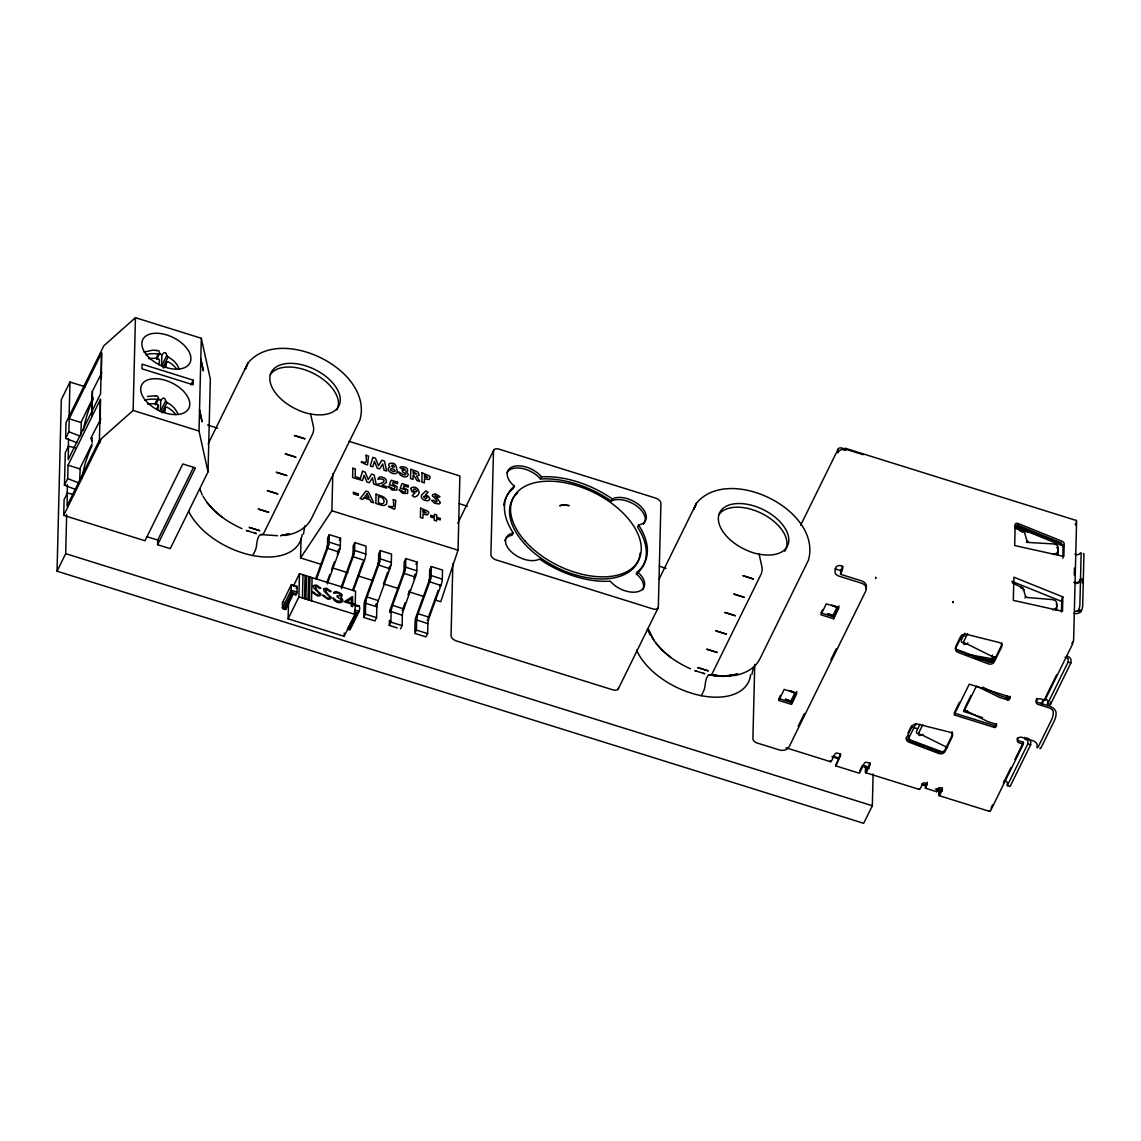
<?xml version="1.0" encoding="UTF-8"?>
<svg xmlns="http://www.w3.org/2000/svg" width="1141" height="1141" viewBox="0 0 1141 1141"><rect width="100%" height="100%" fill="white"/><g stroke="black" fill="none" stroke-linecap="round" stroke-linejoin="round"><path stroke-width="1.5" d="M100.836 418.861L91.451 437.017L92.05 441.952M91.765 414.34L92.392 391.263L101.72 372.936M1062.884 558.206L1063.084 545.911A3.009 1.74 26.2 0 0 1060.702 543.316L1016.674 525.602A3.009 1.74 26.2 0 0 1014.877 525.659M356.177 606.356C362.168 602.833 359.829 615.855 354.395 613.359M873.122 773.912L872.323 805.76L863.68 823.317L57.05 571.213L61.329 399.592L69.972 382.035L85.261 386.813M76.818 442.665L65.636 438.386L66.021 422.612L103.817 345.794L135.437 317.683L201.315 338.278L210.343 379.083L208.033 471.846L170.237 548.664L157.615 544.713L195.425 467.896L182.802 463.959L145.007 540.777L63.711 515.375L64.11 499.601L67.348 493.012L74.051 494.638M75.648 489.503L64.467 485.225L65.279 452.763L68.517 446.174L75.22 447.8M57.05 571.213L65.693 553.656L66.663 514.734M67.148 495.265L67.419 484.654M68.346 447.5L68.56 438.643M69.088 417.421L69.972 382.035M67.348 493.012L67.019 506.005L99.424 440.155L100.437 399.35L68.032 465.186L67.704 478.635L64.467 485.225M68.517 446.174L68.175 459.623L100.579 393.773L101.592 352.968L69.187 418.804L68.874 431.797L65.636 438.386M79.628 481.402L80.227 467.995L92.093 443.735M80.783 435.021L81.382 421.614L93.248 397.353M91.765 415.595L92.392 391.263M99.823 439.242L99.738 442.794L99.424 440.155M100.223 423.268L100.437 399.35M101.335 378.669L101.592 352.968M63.711 515.375L101.506 438.543L133.126 410.446L135.437 317.683M160.753 400.277L160.467 411.502L165.573 401.119A26.015 5.477 -72.6 0 0 160.753 400.277A23.747 13.792 26.2 0 0 158.414 399.379M161.879 354.822L161.594 366.061L166.714 355.664A26.015 5.477 -72.6 0 0 161.879 354.822A23.747 13.792 26.2 0 0 159.555 353.924M157.615 544.713L157.743 540.078L193.214 467.967M193.214 380.153L193.086 384.788L141.983 368.814L142.097 364.179L193.214 380.153L190.875 384.874M208.033 471.846L199.005 431.041L201.315 338.278M282.383 607.996L282.526 602.705L291.354 584.677L297.188 586.474L296.845 593.263L295.804 595.074L293.308 594.019L285.706 609.451L283.624 609.223L282.383 607.996L291.155 590.268L291.283 584.891L297.245 586.759M285.892 609.08L285.977 605.557M293.323 586.232L299.484 573.695L355.55 591.209L354.979 614.4L344.168 636.35L288.103 618.836L288.516 602.263M288.103 618.836L298.913 596.886L299.484 573.695M320.835 564.282L300.568 557.949L301.053 538.666M302.408 597.984L302.993 574.793M304.519 598.64L305.089 575.449M305.916 599.068L306.501 575.877M308.013 599.738L308.598 576.533M309.425 600.166L309.995 576.975M311.522 600.822L312.106 577.631M316.67 578.644L327.667 548.336A7.516 1.455 -70.5 0 0 328.736 544.913A7.516 1.583 -72.6 0 0 329.107 542.075L329.293 534.644L340.503 538.138L340.318 545.74A7.516 1.583 -72.6 0 1 339.947 548.593A7.516 1.455 -70.5 0 1 338.877 552.016L327.296 583.921M300.568 557.949L331.874 510.754L332.801 473.658M344.168 636.35L344.254 633.041M341.587 588.599L353.168 556.694A7.516 1.455 -70.5 0 0 354.238 553.271A7.516 1.583 -72.6 0 0 354.609 550.433L354.794 542.617L366.019 546.111L365.819 554.112A7.516 1.583 -72.6 0 1 365.434 556.951A7.516 1.455 -70.5 0 1 364.378 560.374L353.382 590.681M354.352 604.915L354.38 603.903L352.669 603.375L352.569 596.486L344.268 601.763L351.314 603.96L351.257 606.228L352.583 606.641L352.64 604.388L357.532 605.9M363.765 617.438L364.079 605.03A7.516 1.583 -72.6 0 1 364.45 602.191A7.516 1.455 -70.5 0 1 365.505 598.768L377.086 566.863A7.516 1.455 -70.5 0 0 378.142 563.426A7.516 1.583 -72.6 0 0 378.527 560.588L378.684 553.87L380.31 550.59L391.52 554.084L391.32 562.47A7.516 1.583 -72.6 0 1 390.935 565.308A7.516 1.455 -70.5 0 1 389.88 568.731L378.299 600.637A7.516 1.455 -70.5 0 0 377.243 604.06A7.516 1.583 -72.6 0 0 376.858 606.898L376.601 617.652L374.975 620.946L363.765 617.438L365.377 614.143L365.662 603.232A7.516 1.583 -72.6 0 1 366.033 600.38A7.516 1.455 -70.5 0 1 367.088 596.957L378.669 565.052A7.516 1.455 -70.5 0 0 379.725 561.629A7.516 1.583 -72.6 0 0 380.11 558.79L380.31 550.59M397.282 627.921L389.266 625.411L389.409 620.262M389.266 625.411L390.892 622.116L391.149 611.59A7.516 1.583 -72.6 0 1 391.534 608.752A7.516 1.455 -70.5 0 1 392.59 605.329L404.171 573.41A7.516 1.455 -70.5 0 0 405.226 569.987A7.516 1.583 -72.6 0 0 405.611 567.148L405.825 558.562L417.035 562.057L416.807 570.828A7.516 1.583 -72.6 0 1 416.436 573.666A7.516 1.455 -70.5 0 1 415.381 577.089L403.8 608.994A7.516 1.455 -70.5 0 0 402.744 612.417A7.516 1.583 -72.6 0 0 402.359 615.256L402.103 625.625L400.491 628.919M414.825 631.729L415.067 621.745A7.516 1.583 -72.6 0 1 415.452 618.907A7.516 1.455 -70.5 0 1 416.508 615.484L428.089 583.579A7.516 1.455 -70.5 0 0 429.144 580.156A7.516 1.583 -72.6 0 0 429.529 577.317L429.715 569.815L431.327 566.535L442.537 570.029L442.309 579.186A7.516 1.583 -72.6 0 1 441.938 582.024A7.516 1.455 -70.5 0 1 440.882 585.447L429.301 617.352A7.516 1.455 -70.5 0 0 428.246 620.775A7.516 1.583 -72.6 0 0 427.861 623.628L427.618 633.597L425.992 636.892L414.782 633.383L416.408 630.089L416.65 619.948A7.516 1.583 -72.6 0 1 417.035 617.11A7.516 1.455 -70.5 0 1 418.091 613.687L429.672 581.782A7.516 1.455 -70.5 0 0 430.728 578.359A7.516 1.583 -72.6 0 0 431.098 575.506L431.327 566.535M452.849 563.654L451.052 635.651A5.833 3.394 26.2 0 0 456.4 640.957L612.945 689.891A5.833 3.394 26.2 0 0 618.479 687.98M435.662 600.166L440.74 601.749L458.026 550.19L459.88 475.968L348.875 441.267M754.757 664.347L752.903 738.883A4.507 2.61 26.2 0 0 757.039 742.976L779.46 749.979A7.516 5.905 1.4 0 0 789.173 746.685L865.848 590.867A7.516 5.905 1.4 0 0 861.541 583.194L839.106 576.191A4.507 2.61 26.2 0 1 834.97 572.083L835.597 567.747A4.507 3.537 1.4 0 1 841.416 565.765L842.8 567.134A4.507 0.956 -72.6 0 1 841.117 573.21L840.575 574.308L861.598 580.869A7.516 5.905 1.4 0 1 865.905 588.556M778.804 700.403L784.195 689.421L796.817 693.371L791.412 704.339L778.804 700.403L780.387 695.411M791.412 704.339L796.86 691.517M833.529 618.75L838.92 607.782L826.312 603.831L820.907 614.814L833.529 618.75L838.977 605.928M865.52 765.754L865.377 771.687A4.507 0.956 -72.6 0 0 866.918 771.188L869.884 765.155A2.253 1.769 1.4 0 0 869.114 763.072L866.618 762.288A2.253 1.769 1.4 0 0 864.279 763.4L859.387 773.256L835.64 765.839L840.503 754.101A2.253 1.769 1.4 0 0 840.646 753.645M840.575 574.308L840.66 570.6L842.828 566.207M866.518 766.524L866.59 769.833L869.941 763.286A2.253 1.769 1.4 0 0 870.07 762.844M938.829 788.659L938.672 794.607A4.507 0.956 -72.6 0 0 940.227 794.093L942.38 789.7A1.498 1.184 1.4 0 0 941.867 788.317L939.742 787.661A1.498 1.184 1.4 0 0 938.187 788.388L936.561 791.683L925.351 788.174L927.02 783.026A1.498 1.184 1.4 0 0 926.991 782.127M936.561 791.683L937.146 788.731L941.354 790.043M939.827 789.444L939.899 792.738L942.437 787.846M982.529 717.618L963.917 711.542L963.96 709.688L987.279 721.34A4.507 2.61 26.2 0 0 988.363 721.782L996.05 724.221A1.498 1.184 1.4 0 1 996.564 725.605L996.022 726.703A1.498 1.184 1.4 0 1 994.467 727.445L954.133 714.879L969.251 684.158L1009.543 696.794A1.498 1.184 1.4 0 1 1010.07 698.178L1009.528 699.276A1.498 1.184 1.4 0 1 1007.959 700.004L1000.243 697.636A4.507 2.61 26.2 0 1 999.159 697.208L977.238 686.426M992.399 655.105L992.313 658.457L993.954 660.154L992.599 660.753L972.888 656.303M992.599 660.753L992.684 657.387M994.082 727.359L994.125 725.505L954.19 713.025L959.481 702.271M994.467 727.445L994.51 725.59A1.498 1.184 1.4 0 0 996.064 724.849L996.606 723.751M1007.589 699.932L1007.631 698.078L999.93 695.639L982.857 687.239M1007.959 700.004L1008.016 698.149A1.498 1.184 1.4 0 0 1009.571 697.422L1010.113 696.324M1028.683 738.897A4.507 2.61 26.2 0 1 1030.722 741.978L1030.651 744.759L1010.127 786.449L1007.332 785.578L1007.403 782.797A1.498 0.87 26.2 0 0 1006.02 781.428L1004.194 780.858M989.418 810.467A4.507 0.956 -72.6 0 0 990.958 809.953L1023.363 744.117L1023.406 742.263L1019.198 740.937A3.009 2.368 1.4 0 1 1017.472 737.87M1024.761 737.3L1024.718 739.154L1026.543 739.725A1.498 0.87 26.2 0 1 1027.913 741.094L1027.841 743.875L1007.332 785.578M1023.363 744.117L1019.155 742.805A3.009 2.368 1.4 0 1 1017.43 739.725A8.743 6.875 1.4 0 1 1018.342 738.099A3.009 2.368 1.4 0 1 1021.851 737.314L1032.933 740.766A4.507 2.61 26.2 0 1 1037.069 744.873L1037.012 746.727A4.507 0.956 -72.6 0 0 1038.567 746.214L1051.531 719.885A4.507 0.956 -72.6 0 0 1053.214 713.81L1053.257 711.955A4.507 2.61 26.2 0 0 1049.121 707.848L1038.053 704.396A3.009 2.368 1.4 0 1 1036.328 701.316A8.743 6.875 1.4 0 1 1037.24 699.69A3.009 2.368 1.4 0 1 1040.749 698.905L1044.956 700.217L1044.999 698.363M1066.864 656.018A4.507 2.61 26.2 0 1 1071 660.111L1070.928 662.892L1050.405 704.596L1047.609 703.712L1047.68 700.931A1.498 0.87 26.2 0 0 1046.297 699.561L1044.471 698.991L1041.448 705.138M1050.405 704.596L1050.476 701.815M1061.444 611.89L1061.758 599.111L1062.841 596.914L1013.893 577.175L1013.308 600.366L1062.485 611.291L1062.841 596.914M1047.609 703.712L1068.133 662.022L1068.19 659.241A1.498 0.87 26.2 0 0 1066.821 657.872L1064.995 657.302M1075.478 524.974L1075.45 523.334M1073.767 613.273A6.005 4.721 1.4 0 0 1080.812 611.676L1081.525 610.478A4.507 0.956 -72.6 0 0 1082.681 605.657L1083.308 580.612L1080.498 579.728L1079.871 604.787A4.507 0.956 -72.6 0 1 1078.73 609.594L1077.803 610.735A3.009 2.368 1.4 0 1 1074.836 611.077M1074.052 582.095L1075.564 582.324A3.009 2.368 1.4 0 0 1079.443 580.997L1080.527 578.801L1081.14 553.756A4.507 0.956 -72.6 0 0 1080.128 553.328L1079.215 554.155A3.009 2.368 1.4 0 1 1076.248 554.483L1074.851 554.055M1082.238 581.881L1083.322 579.685L1083.95 554.64A4.507 0.956 -72.6 0 0 1083.28 553.784M1074.252 575.093L1074.451 568.075M1072.54 641.755L1071.998 643.495M753.388 667.357L751.976 674.288M303.463 534.102L304.832 525.887M1015.219 527.955L1024.532 532.419L1026.886 540.62L1026.458 542.346L1053.072 543.886A6.005 3.708 -1.2 0 1 1058.149 547.537L1058.121 553.1A6.005 3.708 -1.2 0 1 1057.407 554.811M1025.06 598.012L1025.502 596.287L1023.149 588.086L1012.309 582.951M293.308 594.019L291.155 590.268L297.102 592.051M947.586 747.64L922.598 735.232L922.912 734.233M995.523 658.115L967.411 644.152L967.839 642.811M315.672 578.858L326.084 550.133A7.516 1.455 -70.5 0 0 327.153 546.71A7.516 1.583 -72.6 0 0 327.524 543.872L327.667 537.924L329.293 534.644M326.868 582.523L329.763 574.551M331.503 569.758L334.399 561.786M341.159 587.216L351.585 558.491A7.516 1.455 -70.5 0 0 352.655 555.068A7.516 1.583 -72.6 0 0 353.025 552.23L353.182 545.897L354.794 542.617M352.954 589.298L362.795 562.171M383.661 583.293L387.712 572.126M402.217 610.806L405.112 602.819M408.007 594.846L409.747 590.054M428.289 617.566L438.144 590.439M835.64 765.839L840.461 755.955A2.253 1.769 1.4 0 0 839.676 753.873L837.194 753.089A2.253 1.769 1.4 0 0 834.855 754.201L831.875 760.234A4.507 0.956 -72.6 0 1 830.334 760.747M296.147 588.285L296.774 586.916M200.83 358.802L203.283 369.926M203.226 370.911L200.802 359.715M199.561 409.819L202.014 420.943M202 421.842L199.532 410.731M990.103 660.083L994.695 656.66M156.089 358.417L158.271 353.967A25.501 10.383 -45.3 0 1 159.697 353.482A26.015 5.477 -72.6 0 0 156.631 350.915M156.788 359.415L159.697 353.482M162.978 367.416L168.084 357.033A25.501 17.985 71 0 0 166.714 355.664M163.634 368.101L166.543 362.168A25.501 10.383 -45.3 0 1 167.969 361.668A26.015 20.467 1.4 0 1 176.641 369.028M154.948 403.871L157.144 399.421A25.501 10.383 -45.3 0 1 158.57 398.936A26.015 5.477 -72.6 0 0 155.504 396.355M155.647 404.87L158.57 398.936M156.945 408.392L158.414 405.426A25.501 17.985 71 0 0 157.03 404.057A26.015 20.467 1.4 0 0 147.489 404.128M161.851 412.871L166.957 402.488A25.501 17.985 71 0 0 165.573 401.119M163.22 412.072L165.416 407.622A25.501 10.383 -45.3 0 1 166.843 407.123A26.015 20.467 1.4 0 1 175.514 414.468M208.19 443.835L247.982 362.952C280.472 323.987 374.063 369.998 359.9 420.088L311.522 518.399C306.558 528.625 295.605 533.974 284.808 535.5M188.622 511.254A62.898 36.526 26.2 0 0 232.422 549.135A64.98 37.739 26.2 0 0 252.803 555.51L255.056 550.918A6.29 2.168 -79 0 0 256.44 546.083L256.853 542.931A7.302 2.51 -79 0 1 260.818 534.558L261.945 534.558A6.276 2.154 -79 0 0 264.099 532.533L312.477 434.222A5.035 1.726 -79 0 0 313.547 427.233L310.594 413.969A37.739 21.907 26.2 0 0 334.798 385.501A37.739 21.907 26.2 0 0 275.965 367.117A37.739 21.907 26.2 0 0 298.371 410.147A31.72 19.44 27 0 0 310.594 413.969M283.624 609.223L291.911 592.407L296.603 593.862M284.608 609.522L292.51 593.477L296.218 594.632M339.419 540.335L340.503 538.138M347.477 629.062L356.006 613.316M348.105 629.376L349.089 629.675L357.361 612.86L354.223 611.876M405.825 558.562L404.199 561.843L404.028 568.96A7.516 1.583 -72.6 0 1 403.643 571.798A7.516 1.455 -70.5 0 1 402.588 575.221L391.006 607.126A7.516 1.455 -70.5 0 0 389.951 610.549A7.516 1.583 -72.6 0 0 389.623 612.56M415.952 564.253L417.035 562.057M457.755 523.234L493.696 450.167M514.406 486.194A76.59 44.485 26.2 0 0 513.236 533.032A20.424 11.866 26.2 0 0 510.84 551.374A20.424 11.866 26.2 0 0 539.508 559.061A76.59 44.485 26.2 0 0 610.264 581.168A20.424 11.866 26.2 0 0 638.86 591.395A20.424 11.866 26.2 0 0 637.42 571.841A76.59 44.485 26.2 0 0 638.589 525.003A20.424 11.866 26.2 0 0 640.985 506.661A20.424 11.866 26.2 0 0 612.318 498.974A76.59 44.485 26.2 0 0 541.561 476.867A20.424 11.866 26.2 0 0 512.965 466.64A20.424 11.866 26.2 0 0 514.406 486.194L513.35 488.319A76.59 44.485 26.2 0 0 503.68 505.377M513.236 533.032L512.181 535.158A20.424 11.866 26.2 0 0 504.835 540.592M507.046 472.502A20.424 11.866 26.2 0 1 522.122 468.438A20.424 11.866 26.2 0 1 540.506 478.992L541.561 476.867M540.506 478.992A76.59 44.485 26.2 0 1 611.276 501.113L612.318 498.974M638.589 525.003L637.548 527.142A76.59 44.485 26.2 0 1 636.378 573.98A20.424 11.866 26.2 0 1 642.683 589.797M636.378 573.98L637.42 571.841M659.042 579.243L696.495 503.138C728.985 464.159 822.59 510.184 808.413 560.274L760.034 658.585C755.071 668.797 744.132 674.146 733.321 675.672M618.279 688.864L658.129 607.868M636.507 650.056A62.898 36.526 26.2 0 0 680.935 689.321A64.98 37.739 26.2 0 0 701.316 695.682L703.583 691.089A6.29 2.168 -79 0 0 704.967 686.269L705.38 683.102A7.302 2.51 -79 0 1 709.331 674.73L721.24 676.1L731.238 675.843M800.668 525.202L838.193 448.955M822.504 609.822L820.964 612.959L833.572 616.896M795.149 692.373L790.542 701.744L785.379 699.191L790.941 700.931M798.13 726.275L804.362 713.624M830.848 659.798L836.296 648.716M859.743 770.874L862.439 765.383L868.044 767.137M908.008 732.907L911.531 725.776M915.995 723.465L909.006 737.685A4.507 3.537 1.4 0 0 911.317 742.192M960.822 636.093L955.901 646.091A4.507 3.537 1.4 0 0 958.198 650.598L988.192 661.951A4.507 3.537 1.4 0 0 994.31 660.083L1001.627 645.207A4.507 3.537 1.4 0 0 1001.67 642.768M1016.674 525.602L1018.428 523.633L1061.786 541.119A3.009 1.74 26.2 0 1 1064.168 543.715L1063.854 556.466L1014.677 545.541L1015.205 524.475A3.009 1.74 26.2 0 1 1017.758 523.405M1017.358 525.83L1018.428 523.633M919.931 724.35L917.207 729.869A7.516 2.582 -48.6 0 0 918.805 733.349L919.204 733.178M964.744 633.269L962.034 638.789A7.516 2.582 -48.6 0 0 963.617 642.269M925.351 788.174L926.963 784.88A1.498 1.184 1.4 0 0 926.449 783.496L924.324 782.84A1.498 1.184 1.4 0 0 922.769 783.567L920.602 787.96A4.507 0.956 -72.6 0 1 919.09 789.073M964.73 708.119L970.948 695.497M963.917 711.542L976.325 686.312M1005.62 699.105L1007.161 695.953M1080.498 579.728L1079.415 581.924A3.009 2.368 1.4 0 1 1075.535 583.251L1074.137 582.809M1082.224 582.809L1083.308 580.612M1041.505 703.284L1043.017 700.217M991.016 808.099L992.556 804.961M1003.353 783.011L1011.069 767.337M1014.92 759.507L1023.406 742.263M1045.784 696.794L1056.58 674.844M1044.956 700.217L1071.955 645.35A4.507 0.956 -72.6 0 0 1073.652 639.274L1076.591 521.466A4.507 0.956 -72.6 0 0 1075.835 520.695M1022.25 532.305L1022.807 531.292M1021.409 586.959L1020.867 587.957L1022.764 588.214M327.153 546.71L328.736 544.913M339.947 548.593L338.364 550.39A7.516 1.583 -72.6 0 0 338.549 549.334M352.655 555.068L354.238 553.271M378.142 563.426L379.725 561.629M389.352 567.106L390.935 565.308M364.45 602.191L366.033 600.38M403.643 571.798L405.226 569.987M375.66 605.857L377.243 604.06M416.436 573.666L414.853 575.463A7.516 1.583 -72.6 0 0 415.053 574.408M389.951 610.549L391.534 608.752M429.144 580.156L430.728 578.359M415.452 618.907L417.035 617.11M967.411 644.152L965.742 644.137A7.516 2.582 -48.6 0 1 964.145 640.657L966.855 635.138A7.516 2.582 -48.6 0 1 967.682 633.711M922.598 735.232L920.93 735.203A7.516 2.582 -48.6 0 1 919.332 731.738L922.042 726.218A7.516 2.582 -48.6 0 1 922.855 724.792M282.697 602.334L283.795 602.263M144.037 352.127L152.352 350.201L156.574 350.344M732.023 675.386L737.771 674.031L722.438 676.442L732.023 675.386L726.075 675.886M147.546 396.412L155.447 395.784M1022.935 589.883L1024.062 589.726M277.548 535.7L260.818 534.558M709.331 674.73L723.437 676.128L713.253 675.857M719.671 676.043L721.24 676.1L713.425 675.23M349.089 629.675L350.187 629.604L359.13 611.433L354.666 610.036M1014.934 528.197L1023.662 529.381M1019.469 530.693L1033.218 532.605M965.7 654.021L991.101 658.614M1028.383 541.818L1026.886 540.62M254.543 533.061L256.283 533.56L246.342 530.465L248.253 531.093M703.07 673.247L704.796 673.746L694.869 670.637L696.78 671.279M354.794 604.73L359.258 606.056M961.82 634.952L965.129 635.965M912.615 727.202L917.578 728.728M845.552 448.37L1076.405 520.51M863.138 454.674L842.3 448.156A4.507 2.61 26.2 0 0 838.036 449.625L837.95 452.877L838.492 451.779A4.507 3.537 1.4 0 1 844.311 449.796L845.723 450.239L845.738 449.312A4.507 0.956 -72.6 0 0 844.197 449.825M1080.527 578.801L1083.322 579.685M1078.73 609.594L1081.525 610.478M1077.803 610.735L1080.812 611.676M835.055 568.846L840.66 570.6M1068.133 662.022L1070.928 662.892M833.101 605.486L837.266 606.784L832.659 616.154L827.496 613.601L833.058 615.341M207.534 425.022L217.717 428.203M458.853 503.566L467.354 506.219M659.241 566.193L666.03 568.318M133.126 410.446L199.005 431.041M69.187 418.804L80.826 422.441M331.874 510.754L458.026 550.19M964.373 710.073L967.468 711.043M91.166 437.987L92.378 438.372L91.152 438.429L92.007 441.667M1027.841 743.875L1030.651 744.759M68.032 465.186L79.67 468.823M790.984 691.075L793.765 691.945M778.847 698.549L791.455 702.485M332.659 567.976L347.862 572.725M357.989 575.891L373.193 580.641M383.319 583.807L398.523 588.556M408.649 591.723L423.853 596.472M146.704 536.627L157.743 540.078M833.001 756.183L838.606 757.938M921.728 783.91L925.936 785.222M831.917 756.668L838.706 758.794M862.453 766.21L869.242 768.335M921.842 784.78L925.237 785.835M935.406 789.016L942.195 791.141M365.377 614.143L376.601 617.652M390.892 622.116L402.103 625.625M416.408 630.089L427.618 633.597M785.935 747.769L830.505 761.689M865.548 772.642L919.232 789.415M938.858 795.548L989.589 811.408M298.913 596.886L354.979 614.4M65.693 553.656L872.323 805.76M329.107 542.075L340.318 545.74M354.609 550.433L365.819 554.112M380.11 558.79L391.32 562.47M405.611 567.148L416.807 570.828M431.098 575.506L442.309 579.186M327.667 548.336L338.877 552.016M353.168 556.694L364.378 560.374M378.669 565.052L389.88 568.731M404.171 573.41L415.381 577.089M429.672 581.782L440.882 585.447M367.088 596.957L378.299 600.637M392.59 605.329L403.8 608.994M418.091 613.687L429.301 617.352M365.662 603.232L376.858 606.898M391.149 611.59L402.359 615.256M416.65 619.948L427.861 623.628M991.172 662.365L956.172 649.258A4.507 3.537 1.4 0 1 955.217 648.773M975.783 658.457L980.704 660.297M943.022 752.19L911.359 740.338A4.507 3.537 1.4 0 1 908.792 737.571M912.957 742.805L924.424 747.084M927.69 748.311L939.157 752.604M68.874 431.797L80.055 436.076M67.704 478.635L78.9 482.928M1011.839 581.34L1062.513 601.778M1017.444 525.102L1061.258 542.916M1014.848 526.429L1061.914 545.555A4.507 2.61 26.2 0 1 1063.754 546.61M831.703 605.044L836.881 607.582M789.586 690.633L794.764 693.186M690.533 668.854C675.073 661.794 660.126 651.582 651.597 636.464M242.02 528.682C226.546 521.622 211.598 511.41 203.084 496.292M670.851 657.544L662.564 650.527L655.79 642.982M222.324 517.358L214.052 510.355L207.263 502.796M964.858 642.854L966.142 643.966M920.473 734.305L921.315 735.046M654.164 640.757L648.259 628.933M650.327 635.309L647.346 628.933M341.53 599.824L337.108 596.871L337.137 595.859L340.874 595.816A2.054 1.198 26.2 0 0 340.717 594.689L338.036 592.963L333.571 593.092L334.57 591.965A4.564 2.653 26.2 0 1 336.481 591.637L341.002 593.577A4.15 2.41 26.2 0 1 342.229 595.302L340.988 597.642A4.207 2.439 26.2 0 1 342.115 598.683C345.224 602.648 338.306 603.789 335.967 601.521A4.721 2.738 26.2 0 1 333.828 599.795L332.872 597.827L337.137 601.036L341.273 601.136A2.952 1.712 26.2 0 0 341.53 599.824M650.755 635.166L649.486 631.843M1025.502 596.287L1026.986 597.47L1051.674 599.538A6.005 3.708 -1.2 0 1 1056.751 603.204L1056.723 608.766A6.005 3.708 -1.2 0 1 1056.01 610.478M199.775 488.79L202.242 494.994M759.122 554.155A31.72 19.44 27 0 1 746.884 550.333A37.739 21.907 26.2 0 1 724.478 507.289A37.739 21.907 26.2 0 1 783.311 525.673A37.739 21.907 26.2 0 1 759.122 554.155L762.074 567.405A5.035 1.726 -79 0 1 761.004 574.394L712.626 672.719A6.276 2.154 -79 0 1 710.472 674.73M337.693 552.643A7.516 1.455 -70.5 0 1 337.294 553.813M375.96 604.759A7.516 1.455 -70.5 0 1 376.316 603.603M389.052 568.218A7.516 1.455 -70.5 0 1 388.696 569.373M414.197 577.731A7.516 1.455 -70.5 0 1 413.798 578.886M427.319 620.319A7.516 1.455 -70.5 0 1 427.718 619.164M440.055 584.934A7.516 1.455 -70.5 0 1 439.699 586.089M640.13 553.071A70.029 40.662 26.2 0 1 556.908 567.633A70.029 40.662 26.2 0 1 517.686 492.812M611.276 501.113A20.424 11.866 26.2 0 1 636.336 505.763A20.424 11.866 26.2 0 1 643.41 524.19M270.175 374.747A37.739 21.907 26.2 0 1 314.517 373.934A37.739 21.907 26.2 0 1 336.88 409.876M302.094 534.573A62.898 36.526 26.2 0 1 252.803 555.51M718.702 514.919A37.739 21.907 26.2 0 1 764.056 514.662A37.739 21.907 26.2 0 1 784.694 551.217M750.621 674.745A62.898 36.526 26.2 0 1 701.316 695.682M952.607 733.249A4.507 3.537 1.4 0 1 952.321 734.875L945.005 749.751A4.507 3.537 1.4 0 1 938.886 751.634L908.892 740.267A4.507 3.537 1.4 0 1 906.339 737.5M951.908 731.695A4.507 3.537 1.4 0 1 952.378 732.436M1036.199 700.061A3.009 2.368 1.4 0 0 1038.096 702.542L1049.178 705.994A7.516 4.364 26.2 0 1 1056.067 712.825L1056.024 714.68A4.507 0.956 -72.6 0 1 1054.327 720.755L1041.376 747.098A4.507 0.956 -72.6 0 1 1039.865 748.211M1036.385 699.462A8.743 6.875 1.4 0 1 1036.912 698.363M1026.586 737.87A4.507 2.61 26.2 0 1 1027.67 738.313M908.778 736.687A4.507 3.537 1.4 0 1 909.049 735.817M1041.419 702.585A4.507 2.61 26.2 0 1 1041.248 703.255M1056.181 603.86A6.005 3.708 -1.2 0 1 1056.808 605.571M1056.68 606.399A6.005 3.708 -1.2 0 1 1052.801 609.865M1056.78 547.466A6.005 3.708 -1.2 0 1 1058.192 549.905M1058.064 550.746A6.005 3.708 -1.2 0 1 1052.801 554.426M158.784 364.835A26.015 5.477 -72.6 0 0 159.54 359.971A25.501 17.985 71 0 0 158.157 358.602A26.015 20.467 1.4 0 0 148.615 358.673M145.649 354.666A26.015 20.467 1.4 0 1 158.271 353.967M168.084 357.033A26.015 20.467 1.4 0 1 179.151 369.056M166.543 362.168A26.015 5.477 -72.6 0 1 165.787 367.031M82.024 478.065A27.798 5.862 -72.6 0 1 91.993 445.732M83.393 430.228A27.798 5.862 -72.6 0 1 93.148 399.35M158.414 405.426A26.015 5.477 -72.6 0 1 157.643 410.289M144.522 400.12A26.015 20.467 1.4 0 1 157.144 399.421M166.957 402.488A26.015 20.467 1.4 0 1 178.025 414.511M165.416 407.622A26.015 5.477 -72.6 0 1 164.661 412.486M352.826 468.224L352.598 477.494L359.073 479.52L359.115 477.851L355.151 476.624L355.35 469.008L352.826 468.224M353.453 492.313L353.425 493.853L358.274 495.379L358.317 493.825L353.453 492.313M351.442 598.697L351.328 602.961L346.907 601.578L351.442 598.697M366.019 455.288C366.917 464.972 366.375 462.105 361.141 462.019L366.618 464.801A3.209 1.854 26.2 0 0 367.602 464.53L368.529 456.072L366.019 455.288M376.045 494.224L375.817 503.495L382.05 505.335A5.12 2.981 26.2 0 0 384.16 505.463L386.499 504.251L386.984 501.412A7.702 4.464 26.2 0 0 384.973 498.089A5.634 3.28 26.2 0 0 382.278 496.349L376.045 494.224M377.414 484.412L377.4 485.253L386.742 488.177L386.785 486.622L382.064 485.153L386.414 482.443L386.057 479.605A4.15 2.41 26.2 0 0 383.419 477.594L381.65 477.052A4.436 2.582 26.2 0 0 379.197 477.223L377.913 479.177C384.132 477.851 388.054 481.816 377.414 484.412M378.527 496.677L378.37 502.611C386.343 507.431 385.515 496.235 378.527 496.677M393.303 499.615C394.201 509.285 393.659 506.419 388.425 506.347L393.902 509.128A3.209 1.854 26.2 0 0 394.886 508.857L395.813 500.4L393.303 499.615M397.581 482.201L397.539 483.755L393.146 482.386L392.561 483.969L397.025 486.679L396.811 490.102L392.019 490.017L388.24 486.366L391.434 487.706A2.182 1.269 26.2 0 0 393.017 488.69A1.982 1.155 26.2 0 0 394.201 488.79C397.182 486.237 390.807 485.324 389.409 484.839L391.192 480.218L397.581 482.201M402.402 470.135L402.359 471.675L405.668 473.843A2.111 1.227 26.2 0 1 405.554 474.742L402.645 474.556A2.154 1.241 26.2 0 1 401.661 473.715L398.737 471.989C398.865 475.982 407.294 479.391 408.236 474.642A3.851 2.239 26.2 0 0 407.237 472.93L405.725 471.861L407.508 471.076A3.737 2.168 26.2 0 0 407.366 469.45C406.638 465.357 395.485 466.541 402.074 468.837A1.911 1.112 26.2 0 1 403.187 468.409L405.041 469.45A1.455 0.841 26.2 0 1 404.827 470.277L402.402 470.135M408.35 485.581L408.321 487.121L403.928 485.752L403.344 487.335L407.808 490.045L407.594 493.468L402.802 493.397L399.022 489.731L402.217 491.072A2.182 1.269 26.2 0 0 403.8 492.056A1.982 1.155 26.2 0 0 404.984 492.17C407.965 489.603 401.589 488.69 400.191 488.22L401.974 483.584L408.35 485.581M410.76 469.265L410.518 478.55L413.042 479.334L413.142 475.284L413.998 475.555L416.978 480.561L419.774 481.445L416.65 476.196L419.146 475.341L418.333 472.474A3.68 2.139 26.2 0 0 417.121 471.533L410.76 469.265M413.227 471.718L413.185 473.629L416.75 474.057L413.227 471.718M420.615 508.144L420.387 517.429L422.897 518.214L422.997 514.163L427.561 514.862L428.745 512.694A3.865 2.239 26.2 0 0 427.932 511.296L420.615 508.144M422.07 472.802L421.842 482.087L424.366 482.871L424.466 478.821L429.016 479.52L430.2 477.352A3.865 2.239 26.2 0 0 429.387 475.954L422.07 472.802M423.083 510.598L423.04 512.509L426.249 512.822L423.083 510.598M424.552 475.255L424.509 477.166L427.704 477.48L424.552 475.255M430.756 515.39L430.713 516.944L434.307 518.057L434.25 520.325L436.589 521.052L436.646 518.798L440.241 519.911L440.283 518.371L436.689 517.244L436.746 514.99L434.407 514.249L434.35 516.516L430.756 515.39M493.483 451.052L490.901 554.654A5.833 3.394 26.2 0 0 496.249 559.96L652.809 608.895A5.833 3.394 26.2 0 0 658.343 606.998L660.924 503.381A5.833 3.394 26.2 0 0 655.576 498.075L499.016 449.14A5.833 3.394 26.2 0 0 493.483 451.052M875.76 577.432L875.646 578.558A4.507 0.956 -72.6 0 0 875.76 577.432M953.106 601.607L952.992 602.719A4.507 0.956 -72.6 0 0 953.106 601.607M423.682 496.706L425.764 498.902L427.133 497.533A2.097 1.227 26.2 0 0 426.492 496.734L425.436 496.192A1.726 0.998 26.2 0 0 424.409 496.093L423.682 496.706M416.736 490.972L416.707 491.2A2.068 1.198 26.2 0 1 415.966 491.8L415.31 491.8A1.997 1.155 26.2 0 1 414.212 491.386L413.613 490.901A2.082 1.212 26.2 0 1 413.156 490.088L413.941 488.99A1.826 1.055 26.2 0 1 415.367 489.232L416.736 490.972M410.717 488.419L411.758 491.386L414.782 493.212L412.258 495.636L414.468 497.077C424.053 494.452 416.337 483.356 410.717 488.419M429.758 498.945C429.073 501.997 424.709 500.685 422.983 499.245A5.135 2.981 26.2 0 1 421.428 497.447L421.485 495.194L425.921 490.83L428.117 492.27L425.607 494.681L428.617 496.506L429.758 498.945M440.169 502.454L440.084 502.967A3.979 2.311 26.2 0 1 438.9 503.994L434.507 503.21L431.526 500.414L433.765 500.229C439.1 505.278 436.875 498.403 432.71 496.335A3.708 2.154 26.2 0 1 432.468 494.766L435.406 493.825L439.955 496.706L438.044 497.248L435.006 495.707L436.033 497.348A71.912 41.761 26.2 0 0 437.445 498.631L440.169 502.454M394.957 470.948L393.517 471.718L390.621 470.106A2.082 1.212 26.2 0 1 390.522 469.251L391.22 468.78A2.439 1.412 26.2 0 1 392.361 468.823L393.203 469.079A2.282 1.326 26.2 0 1 394.315 469.764L394.957 470.948M313.304 586.06L314.017 588.257L319.523 593.62A2.382 1.383 26.2 0 1 319.295 594.49L318.154 594.875A3.509 2.04 26.2 0 1 316.599 594.646L313.39 591.994L312.121 592.093L317.383 595.859A4.407 2.553 26.2 0 0 319.551 595.816L320.093 595.588A3.979 2.311 26.2 0 0 320.806 593.776C316.342 591.209 311.935 582.338 319.623 588.485L320.849 588.257L316.927 585.362A4.15 2.41 26.2 0 0 314.916 585.091L313.304 586.06M323.573 589.269L324.286 591.466L329.792 596.829A2.382 1.383 26.2 0 1 329.564 597.699L328.423 598.084A3.509 2.04 26.2 0 1 326.882 597.855L323.659 595.203L322.39 595.302L327.652 599.068A4.407 2.553 26.2 0 0 329.82 599.025L330.362 598.797A3.979 2.311 26.2 0 0 331.075 597C326.611 594.418 322.204 585.547 329.892 591.694L331.118 591.466L327.21 588.571A4.15 2.41 26.2 0 0 325.185 588.3L323.573 589.269M397.467 471.846C395.784 477.123 383.618 469.85 389.894 467.068L389.409 466.498A4.379 2.539 26.2 0 1 389.48 463.517C397.268 461.563 395.956 468.352 397.467 471.846M394.344 466.626C390.579 469.308 391.377 461.863 394.344 466.626M362.567 471.262L359.971 479.805L362.51 480.603L364.15 475.212L366.903 481.973L369.356 482.743L372.422 477.794L373.777 484.112L376.316 484.911L374.177 474.898L371.595 474.085L368.215 479.548L365.177 472.089L362.567 471.262M372.865 457.427L370.269 465.97L372.822 466.769L374.462 461.363L377.215 468.138L379.668 468.908L382.734 463.959L384.075 470.277L386.628 471.076L384.488 461.064L381.907 460.251L378.512 465.713L375.489 458.24L372.865 457.427M246.427 366.546L245.229 369.384L247.982 362.952L246.427 366.546M694.955 506.718L693.757 509.556L696.495 503.138L694.955 506.718M912.187 726.189L906.567 737.628A4.507 3.537 1.4 0 0 908.849 742.121L938.843 753.488A4.507 3.537 1.4 0 0 944.962 751.619L952.279 736.744A4.507 3.537 1.4 0 0 949.383 732.051L917.706 724.136A4.507 3.537 1.4 0 0 912.187 726.189M961.478 636.521L955.858 647.945A4.507 3.537 1.4 0 0 958.155 652.452L988.135 663.82A4.507 3.537 1.4 0 0 994.253 661.937L1001.584 647.061A4.507 3.537 1.4 0 0 998.689 642.369L967.012 634.453A4.507 3.537 1.4 0 0 961.478 636.521M363.922 497.861L362.781 499.416L360.1 498.588L365.99 491.072L368.329 491.8L373.749 502.853L371.067 502.011L370.026 499.772L363.922 497.861M559.96 505.72L562.912 504.764L568.974 505.591L562.912 504.764L559.96 505.72M367.088 493.925L364.906 496.492L369.114 497.804L367.088 493.925M993.012 659.184L991.771 660.596L990.274 659.655L993.012 659.184M289.244 533.86L280.757 535.628L289.244 533.86M304.79 438.772L294.335 435.505A251.533 146.062 26.2 0 1 304.79 438.772M753.317 578.958L742.848 575.677A251.533 146.062 26.2 0 1 753.317 578.958M295.747 457.156L285.293 453.876A251.533 146.062 26.2 0 1 295.747 457.156M744.274 597.328L733.806 594.062A251.533 146.062 26.2 0 1 744.274 597.328M286.705 475.526L276.25 472.26A251.533 146.062 26.2 0 1 286.705 475.526M735.232 615.712L724.763 612.432A251.533 146.062 26.2 0 1 735.232 615.712M277.662 493.91L267.208 490.63A251.533 146.062 26.2 0 1 277.662 493.91M726.189 634.082L715.721 630.816A251.533 146.062 26.2 0 1 726.189 634.082M268.62 512.28L258.166 509.014A251.533 146.062 26.2 0 1 268.62 512.28M717.147 652.452L706.678 649.186A251.533 146.062 26.2 0 1 717.147 652.452M259.577 530.665L249.123 527.384A251.533 146.062 26.2 0 1 259.577 530.665M708.105 670.837L697.636 667.571A251.533 146.062 26.2 0 1 708.105 670.837M525.16 541.176A70.029 40.662 26.2 0 0 636.949 562.998A70.029 40.662 26.2 0 0 565.636 482.885A70.029 40.662 26.2 0 0 525.16 541.176M148.758 357.261A26.286 15.261 26.2 0 0 189.976 362.809A26.286 15.261 26.2 0 0 160.425 333.529A26.286 15.261 26.2 0 0 148.758 357.261M147.617 402.702A26.286 15.261 26.2 0 0 188.836 408.25A26.286 15.261 26.2 0 0 159.298 378.983A26.286 15.261 26.2 0 0 147.617 402.702"/></g></svg>
